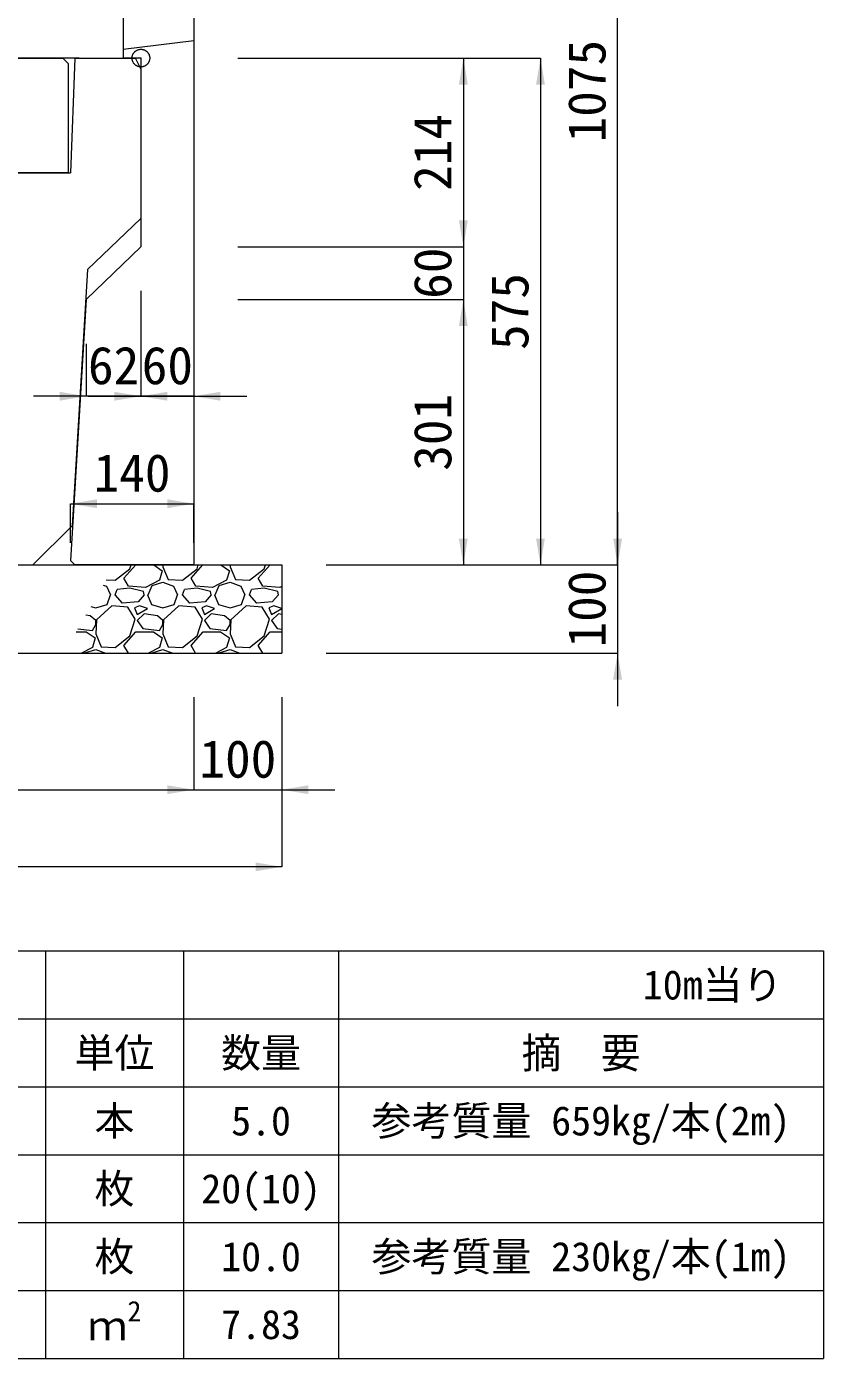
# Model space of a CAD drawing. Units: millimetres at full size, sheet at 1:40. Extents: x 206103 to 244503, y 883348 to 903496.
# Drawn here: x 233481 to 234385, y 893148 to 894659 of the extents above; entities that cross this region are included whole.
import ezdxf
from ezdxf.enums import TextEntityAlignment as Align

# ---------------------------------------------------------------- set-up
doc = ezdxf.new("R2010")
doc.units = ezdxf.units.MM
doc.header["$LTSCALE"] = 40
doc.header["$PDMODE"] = 32
doc.header["$PDSIZE"] = 20
doc.linetypes.add('DASHED', pattern=[7.5, 6, -1.5])
doc.linetypes.add('USER1', pattern=[28.575, 19.05, -3.175, 3.175, -3.175])
for name, color, linetype, lineweight in [('Defpoints_3', 8, 'Continuous', 0), ('パネックスKUR', 2, 'Continuous', 20), ('基礎材', 7, 'Continuous', 15), ('寸法・材料表', 7, 'Continuous', 13), ('寸法線', 7, 'Continuous', 13), ('本体', 2, 'Continuous', 13), ('補助線', 8, 'USER1', 13), ('ﾊｯﾁﾝｸﾞ', 7, 'Continuous', 5)]:
    doc.layers.add(name, color=color, linetype=linetype, lineweight=lineweight)
doc.styles.add('ＭＳ ゴシック', font='')
doc.styles.add('ＭＳ Ｐゴシック', font='')
doc.styles.get('ＭＳ ゴシック').set_extended_font_data('MS Gothic')
doc.styles.get('ＭＳ Ｐゴシック').set_extended_font_data('MS PGothic')

# ---------------------------------------------------------------- blocks, each defined once
blk = doc.blocks.new('filled_arrow')
at = {"color": 0, "linetype": 'Continuous', "lineweight": -2}
blk.add_solid([(7.5, 1.25), (0, 0), (7.5, -1.25)], dxfattribs=at)

msp = doc.modelspace()

# ---------------------------------------------------------------- linework, layer by layer
at = {"layer": 'Defpoints_3'}
for p, q in [((232621.89, 893610.77), (234384.53, 893610.77)), ((233501.89, 893610.77), (233501.89, 893533.33)), ((233658.53, 893610.77), (233658.53, 893533.33)), ((233834.53, 893610.77), (233834.53, 893533.33)), ((234384.53, 893610.77), (234384.53, 893533.33))]:
    msp.add_line(p, q, dxfattribs=at)
at = {"layer": 'パネックスKUR'}
for p, q in [((233590.21, 895118.33), (233590.21, 894623.33)), ((233670.21, 895123.33), (233670.21, 894048.33)), ((233610.21, 894623.33), (233590.21, 894623.33)), ((233610.21, 894623.33), (233610.21, 894409.33)), ((233610.21, 894409.33), (233548.21, 894349.33)), ((233548.21, 894349.33), (233530.5, 894053.32)), ((233535.21, 894048.33), (233530.5, 894053.32)), ((233670.21, 894048.33), (233535.21, 894048.33))]:
    msp.add_line(p, q, dxfattribs=at)
at = {"layer": 'パネックスKUR', "linetype": 'DASHED', "lineweight": 9}
msp.add_line((233590.21, 894633.33), (233670.21, 894643.33), dxfattribs=at)
at = {"layer": '基礎材'}
for p, q in [((232987.71, 894048.33), (233770.23, 894048.33)), ((233770.23, 894048.33), (233770.23, 893948.33)), ((232987.71, 893948.33), (233770.23, 893948.33))]:
    msp.add_line(p, q, dxfattribs=at)
at = {"layer": '寸法・材料表'}
for p, q in [((232621.89, 893533.33), (234384.53, 893533.33)), ((233501.89, 893533.33), (233501.89, 893148.33)), ((233658.53, 893533.33), (233658.53, 893148.33)), ((233834.53, 893533.33), (233834.53, 893148.33)), ((234384.53, 893533.33), (234384.53, 893148.33)), ((232621.89, 893456.33), (234384.53, 893456.33)), ((232621.89, 893379.33), (234384.53, 893379.33)), ((232621.89, 893302.33), (234384.53, 893302.33)), ((232621.89, 893225.33), (234384.53, 893225.33)), ((232621.89, 893148.33), (234384.53, 893148.33))]:
    msp.add_line(p, q, dxfattribs=at)
at = {"layer": '寸法線'}
for p, q in [((234151.05, 894048.33), (234151.05, 895123.33)), ((233540.21, 894623.33), (233040.21, 894623.33)), ((233720.21, 894623.33), (234063.55, 894623.33)), ((233720.21, 894623.33), (233976.05, 894623.33)), ((233976.05, 894623.33), (233976.05, 894409.33)), ((234063.55, 894623.33), (234063.55, 894048.33)), ((233976.05, 894469.33), (233976.05, 894289.33)), ((233720.21, 894409.33), (233976.05, 894409.33)), ((233720.21, 894409.33), (233976.05, 894409.33)), ((233610.21, 894359.33), (233610.21, 894239.74)), ((233610.21, 894359.33), (233610.21, 894239.74)), ((233720.21, 894349.33), (233976.05, 894349.33)), ((233720.21, 894349.33), (233976.05, 894349.33)), ((233976.05, 894349.33), (233976.05, 894048.33)), ((233548.21, 894299.33), (233548.21, 894239.74)), ((233670.21, 894299.33), (233670.21, 894239.74)), ((233670.21, 894239.74), (233488.21, 894239.74)), ((233550.21, 894239.74), (233730.21, 894239.74)), ((233530.21, 894117.86), (233670.21, 894117.86)), ((233530.21, 894073.33), (233530.21, 894117.86)), ((233670.21, 894073.33), (233670.21, 894117.86)), ((234151.05, 894108.33), (234151.05, 893888.33)), ((233820.23, 894048.33), (234151.05, 894048.33)), ((233820.23, 894048.33), (234063.55, 894048.33)), ((233820.23, 894048.33), (233976.05, 894048.33)), ((233820.23, 894048.33), (234151.05, 894048.33)), ((233820.23, 893948.33), (234151.05, 893948.33)), ((233670.23, 893898.33), (233670.23, 893793.39)), ((233670.23, 893898.33), (233670.23, 893793.39)), ((233770.23, 893898.33), (233770.23, 893793.39)), ((233770.23, 893898.33), (233770.23, 893705.89)), ((233087.71, 893793.39), (233670.23, 893793.39)), ((233610.23, 893793.39), (233830.23, 893793.39)), ((233770.23, 893705.89), (232987.71, 893705.89))]:
    msp.add_line(p, q, dxfattribs=at)
at = {"layer": '本体'}
for p, q in [((233535.21, 894623.33), (233530.21, 894493.33)), ((233535.21, 894623.33), (233604.21, 894623.33)), ((233610.21, 894611.33), (233604.21, 894623.33)), ((233610.21, 894611.33), (233610.21, 894441.33)), ((233462.71, 894493.33), (233530.21, 894493.33)), ((233610.21, 894441.33), (233549.71, 894383.33)), ((233549.71, 894383.33), (233532.15, 894092.78)), ((233487.71, 894048.33), (233532.15, 894092.78)), ((233087.71, 894048.33), (233487.71, 894048.33))]:
    msp.add_line(p, q, dxfattribs=at)
at = {"layer": '本体', "lineweight": 20}
msp.add_lwpolyline([(233047.71, 894493.33), (233047.71, 894617.33), (233053.71, 894623.33), (233521.71, 894623.33), (233527.71, 894617.33), (233527.71, 894493.33)], close=True, dxfattribs=at)
at = {"layer": '補助線'}
msp.add_point((233610.21, 894623.33), dxfattribs=at)
at = {"layer": 'ﾊｯﾁﾝｸﾞ'}
for p, q in [((233581.01, 894031.05), (233597.77, 894044)), ((233590.91, 894033.33), (233604.41, 894048.33)), ((233597.77, 894044), (233599.16, 894048.33)), ((233624.79, 894048.33), (233634.35, 894041.71)), ((233634.35, 894041.71), (233631.3, 894031.05)), ((233635.21, 894048.33), (233635.11, 894046.29)), ((233635.11, 894046.29), (233641.21, 894031.81)), ((233657.21, 894031.05), (233673.97, 894044)), ((233667.11, 894033.33), (233680.61, 894048.33)), ((233673.97, 894044), (233675.36, 894048.33)), ((233700.99, 894048.33), (233710.55, 894041.71)), ((233710.55, 894041.71), (233707.5, 894031.05)), ((233711.41, 894048.33), (233711.31, 894046.29)), ((233711.31, 894046.29), (233717.41, 894031.81)), ((233733.41, 894031.05), (233750.17, 894044)), ((233743.31, 894033.33), (233756.81, 894048.33)), ((233750.17, 894044), (233751.56, 894048.33)), ((233570.91, 894031.53), (233581.01, 894031.05)), ((233596.25, 894024.19), (233590.91, 894033.33)), ((233631.3, 894031.05), (233615.3, 894022.66)), ((233622.92, 894024.95), (233635.11, 894028.76)), ((233635.11, 894028.76), (233647.3, 894024.19)), ((233641.21, 894031.81), (233657.21, 894031.05)), ((233672.45, 894024.19), (233667.11, 894033.33)), ((233707.5, 894031.05), (233691.5, 894022.66)), ((233699.12, 894024.95), (233711.31, 894028.76)), ((233711.31, 894028.76), (233723.5, 894024.19)), ((233717.41, 894031.81), (233733.41, 894031.05)), ((233748.65, 894024.19), (233743.31, 894033.33)), ((233567.46, 894025.55), (233571.1, 894024.19)), ((233571.1, 894024.19), (233575.67, 894014.28)), ((233571.86, 894003.61), (233575.67, 894014.28)), ((233581.01, 894014.28), (233583.29, 894020.38)), ((233589.39, 894005.14), (233581.01, 894014.28)), ((233597.77, 894021.9), (233583.29, 894020.38)), ((233615.3, 894022.66), (233596.25, 894024.19)), ((233613.01, 894018.09), (233597.77, 894021.9)), ((233613.77, 894014.28), (233606.92, 894006.66)), ((233613.77, 894014.28), (233613.01, 894018.09)), ((233617.58, 894014.28), (233622.16, 894003.61)), ((233618.35, 894014.28), (233622.92, 894024.95)), ((233647.3, 894024.19), (233651.87, 894014.28)), ((233648.06, 894003.61), (233651.87, 894014.28)), ((233657.21, 894014.28), (233659.49, 894020.38)), ((233665.59, 894005.14), (233657.21, 894014.28)), ((233673.97, 894021.9), (233659.49, 894020.38)), ((233691.5, 894022.66), (233672.45, 894024.19)), ((233689.21, 894018.09), (233673.97, 894021.9)), ((233689.97, 894014.28), (233683.12, 894006.66)), ((233689.97, 894014.28), (233689.21, 894018.09)), ((233693.78, 894014.28), (233698.36, 894003.61)), ((233694.55, 894014.28), (233699.12, 894024.95)), ((233723.5, 894024.19), (233728.07, 894014.28)), ((233724.26, 894003.61), (233728.07, 894014.28)), ((233733.41, 894014.28), (233735.69, 894020.38)), ((233741.79, 894005.14), (233733.41, 894014.28)), ((233750.17, 894021.9), (233735.69, 894020.38)), ((233767.7, 894022.66), (233748.65, 894024.19)), ((233765.41, 894018.09), (233750.17, 894021.9)), ((233766.17, 894014.28), (233759.32, 894006.66)), ((233766.17, 894014.28), (233765.41, 894018.09)), ((233770.23, 894023.99), (233767.7, 894022.66)), ((233769.98, 894014.28), (233770.23, 894013.7)), ((233553.52, 894001.39), (233558.91, 893999.8)), ((233558.91, 893999.8), (233571.86, 894003.61)), ((233577.2, 894002.09), (233559.67, 893986.09)), ((233595.49, 894000.57), (233577.2, 894002.09)), ((233606.92, 894006.66), (233589.39, 894005.14)), ((233603.87, 893986.85), (233595.49, 894000.57)), ((233608.44, 894002.09), (233603.11, 893999.8)), ((233603.11, 893999.8), (233606.15, 893992.18)), ((233606.15, 893992.18), (233617.58, 893999.04)), ((233617.58, 893999.04), (233608.44, 894002.09)), ((233622.16, 894003.61), (233635.11, 893999.8)), ((233635.11, 893999.8), (233648.06, 894003.61)), ((233653.4, 894002.09), (233635.87, 893986.09)), ((233671.69, 894000.57), (233653.4, 894002.09)), ((233683.12, 894006.66), (233665.59, 894005.14)), ((233680.07, 893986.85), (233671.69, 894000.57)), ((233684.64, 894002.09), (233679.31, 893999.8)), ((233679.31, 893999.8), (233682.35, 893992.18)), ((233682.35, 893992.18), (233693.78, 893999.04)), ((233693.78, 893999.04), (233684.64, 894002.09)), ((233698.36, 894003.61), (233711.31, 893999.8)), ((233711.31, 893999.8), (233724.26, 894003.61)), ((233729.6, 894002.09), (233712.07, 893986.09)), ((233747.89, 894000.57), (233729.6, 894002.09)), ((233759.32, 894006.66), (233741.79, 894005.14)), ((233756.27, 893986.85), (233747.89, 894000.57)), ((233760.84, 894002.09), (233755.51, 893999.8)), ((233755.51, 893999.8), (233758.55, 893992.18)), ((233758.55, 893992.18), (233769.98, 893999.04)), ((233769.98, 893999.04), (233760.84, 894002.09)), ((233552.81, 893990.66), (233547.76, 893991.42)), ((233558.91, 893985.33), (233552.81, 893990.66)), ((233559.67, 893986.09), (233558.91, 893970.09)), ((233558.91, 893980.75), (233558.91, 893985.33)), ((233597.77, 893967.8), (233603.87, 893986.85)), ((233613.77, 893992.95), (233606.15, 893985.33)), ((233606.15, 893985.33), (233612.25, 893976.18)), ((233629.01, 893990.66), (233613.77, 893992.95)), ((233635.11, 893985.33), (233629.01, 893990.66)), ((233635.87, 893986.09), (233635.11, 893970.09)), ((233635.11, 893980.75), (233635.11, 893985.33)), ((233673.97, 893967.8), (233680.07, 893986.85)), ((233689.97, 893992.95), (233682.35, 893985.33)), ((233682.35, 893985.33), (233688.45, 893976.18)), ((233705.21, 893990.66), (233689.97, 893992.95)), ((233711.31, 893985.33), (233705.21, 893990.66)), ((233712.07, 893986.09), (233711.31, 893970.09)), ((233711.31, 893980.75), (233711.31, 893985.33)), ((233750.17, 893967.8), (233756.27, 893986.85)), ((233766.17, 893992.95), (233758.55, 893985.33)), ((233758.55, 893985.33), (233764.65, 893976.18)), ((233770.23, 893992.34), (233766.17, 893992.95)), ((233536.76, 893972.37), (233548.24, 893972.37)), ((233538.77, 893975.86), (233555.1, 893973.9)), ((233548.24, 893972.37), (233558.15, 893965.51)), ((233555.1, 893973.9), (233558.91, 893980.75)), ((233558.91, 893970.09), (233565.01, 893955.61)), ((233581.01, 893954.85), (233597.77, 893967.8)), ((233590.91, 893957.13), (233604.63, 893972.37)), ((233604.63, 893972.37), (233624.44, 893972.37)), ((233612.25, 893976.18), (233631.3, 893973.9)), ((233624.44, 893972.37), (233634.35, 893965.51)), ((233631.3, 893973.9), (233635.11, 893980.75)), ((233635.11, 893970.09), (233641.21, 893955.61)), ((233657.21, 893954.85), (233673.97, 893967.8)), ((233667.11, 893957.13), (233680.83, 893972.37)), ((233680.83, 893972.37), (233700.64, 893972.37)), ((233688.45, 893976.18), (233707.5, 893973.9)), ((233700.64, 893972.37), (233710.55, 893965.51)), ((233707.5, 893973.9), (233711.31, 893980.75)), ((233711.31, 893970.09), (233717.41, 893955.61)), ((233733.41, 893954.85), (233750.17, 893967.8)), ((233743.31, 893957.13), (233757.03, 893972.37)), ((233757.03, 893972.37), (233770.23, 893972.37)), ((233764.65, 893976.18), (233770.23, 893975.51)), ((233555.1, 893954.85), (233542.66, 893948.33)), ((233546.72, 893948.75), (233558.91, 893952.56)), ((233558.15, 893965.51), (233555.1, 893954.85)), ((233558.91, 893952.56), (233570.19, 893948.33)), ((233565.01, 893955.61), (233581.01, 893954.85)), ((233596.05, 893948.33), (233590.91, 893957.13)), ((233631.3, 893954.85), (233618.86, 893948.33)), ((233622.92, 893948.75), (233635.11, 893952.56)), ((233634.35, 893965.51), (233631.3, 893954.85)), ((233635.11, 893952.56), (233646.39, 893948.33)), ((233641.21, 893955.61), (233657.21, 893954.85)), ((233672.25, 893948.33), (233667.11, 893957.13)), ((233707.5, 893954.85), (233695.06, 893948.33)), ((233699.12, 893948.75), (233711.31, 893952.56)), ((233710.55, 893965.51), (233707.5, 893954.85)), ((233711.31, 893952.56), (233722.59, 893948.33)), ((233717.41, 893955.61), (233733.41, 893954.85)), ((233748.45, 893948.33), (233743.31, 893957.13)), ((233546.54, 893948.33), (233546.72, 893948.75)), ((233622.74, 893948.33), (233622.92, 893948.75)), ((233698.94, 893948.33), (233699.12, 893948.75))]:
    msp.add_line(p, q, dxfattribs=at)

# ---------------------------------------------------------------- block references
at = {"layer": '寸法線', "xscale": 4, "yscale": 4}
for p, rotation in [((233976.05, 894623.33), 270), ((234063.55, 894623.33), 270), ((233976.05, 894409.33), 90), ((233976.05, 894409.33), 90), ((233976.05, 894349.33), 270), ((233976.05, 894349.33), 270), ((233548.21, 894239.74), 180), ((233610.21, 894239.74), 180), ((233670.21, 894117.86), 180), ((233976.05, 894048.33), 90), ((234063.55, 894048.33), 90), ((234151.05, 894048.33), 90), ((234151.05, 894048.33), 90), ((234151.05, 893948.33), 270), ((233670.23, 893793.39), 180), ((233670.23, 893793.39), 180), ((233770.23, 893705.89), 180)]:
    msp.add_blockref('filled_arrow', p, dxfattribs=dict(at, rotation=rotation))
for p in [(233610.21, 894239.74), (233670.21, 894239.74), (233530.21, 894117.86), (233770.23, 893793.39)]:
    msp.add_blockref('filled_arrow', p, dxfattribs=at)

# ---------------------------------------------------------------- texts
at = {"layer": '寸法・材料表', "style": 'ＭＳ ゴシック'}
msp.add_text('10m当り\u3000', height=33.23, dxfattribs=at).set_placement((234383.47, 893572.05), align=Align.MIDDLE_RIGHT)
for s, p in [('単位', (233580.21, 893494.83)), ('数量', (233746.53, 893494.83)), ('本', (233580.21, 893417.83)), ('参考質量 659kg/本(2m)', (234109.53, 893417.83)), ('5.0', (233746.53, 893417.83)), ('枚', (233580.21, 893340.83)), ('20(10)', (233746.53, 893340.83)), ('枚', (233580.21, 893263.83)), ('10.0', (233746.53, 893263.83)), ('参考質量 230kg/本(1m)', (234109.53, 893263.83)), ('7.83', (233746.53, 893186.83))]:
    msp.add_text(s, height=33.23, dxfattribs=at).set_placement(p, align=Align.MIDDLE_CENTER)
at = {"layer": '寸法・材料表', "style": 'ＭＳ Ｐゴシック', "width": 0.95}
msp.add_text('摘\u3000要', height=34.64, dxfattribs=at).set_placement((234109.53, 893494.83), align=Align.MIDDLE_CENTER)
at = {"layer": '寸法・材料表', "style": 'ＭＳ ゴシック'}
for s, height, p in [('2', 23.26, (233594.94, 893183.22)), ('ｍ', 33.23, (233549.61, 893158.72))]:
    msp.add_text(s, height=height, dxfattribs=at).set_placement(p, align=Align.BOTTOM_LEFT)
at = {"layer": '寸法線', "style": 'ＭＳ ゴシック'}
for s, p in [('1075', (234116.05, 894585.83)), ('214', (233941.05, 894516.33)), ('60', (233941.05, 894379.33)), ('575', (234028.55, 894335.83)), ('301', (233941.05, 894198.83)), ('100', (234116.05, 893998.33))]:
    msp.add_text(s, height=42.72, rotation=90, dxfattribs=at).set_placement(p, align=Align.MIDDLE_CENTER)
for s, p in [('62', (233579.21, 894274.74)), ('60', (233640.21, 894274.74)), ('140', (233600.21, 894152.86)), ('100', (233720.23, 893828.39))]:
    msp.add_text(s, height=42.72, dxfattribs=at).set_placement(p, align=Align.MIDDLE_CENTER)

doc.saveas('drawing.dxf')
